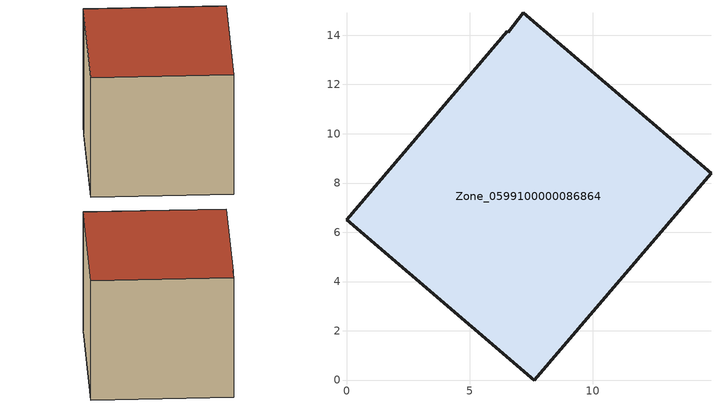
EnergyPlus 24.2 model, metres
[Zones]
Zone_0599100000086864
 floor ground (C_G): 14.8,8.4 7.62,0 0,6.52 6.52,14.16 6.56,14.12 7.19,14.9 z0
 wall outside (C_F): 6.52,14.16 0,6.52 7.62,0 14.8,8.4 7.19,14.9 6.56,14.12 6.52,14.16 z0:9.28
 roof outside (C_R): 7.62,0 14.8,8.4 7.19,14.9 6.56,14.12 6.52,14.16 0,6.52 z9.28
[BUILDING]
Pand.0599100000086864: North Axis=0; Terrain=City; Loads Convergence Tolerance Value=0.04; Temperature Convergence Tolerance Value=0.4; Solar Distribution=FullExterior; Maximum Number of Warmup Days=25; Minimum Number of Warmup Days=1
[Site:Location]
Rotterdam.The.Hague.AP_ZH_NLD Design_Conditions: Latitude=51.96; Longitude=4.45; Time Zone=1; Elevation=-4.5
[SITE:GROUNDTEMPERATURE:BUILDINGSURFACE]
18, 18, 18, 18, 18, 18, 18, 18, 18, 18, 18, 18
[MATERIAL] Thermal Absorptance=0.9; Solar Absorptance=0.7; Visible Absorptance=0.7
Name | Roughness | Thickness | Conductivity | Density | Specific Heat
G.D.1965 | MediumSmooth | 0.15 | 1 | 540 | 1210
F.D.1965 | Rough | 0.3 | 0.857143 | 1920 | 840
R.D.1965 | MediumRough | 0.2 | 0.08 | 1500 | 1000
[CONSTRUCTION]
C_G: G.D.1965
C_F: F.D.1965
C_R: R.D.1965
[ZONE]
Zone_0599100000086864: Type=1; Multiplier=1; Ceiling Height=Autocalculate; Volume=Autocalculate; Floor Area=autocalculate; Part of Total Floor Area=Yes
[ZONEINFILTRATION:DESIGNFLOWRATE]
Infil_Zone_0599100000086864: Zone or ZoneList or Space or SpaceList=Zone_0599100000086864; Schedule=AlwaysOn; Design Flow Rate Calculation Method=Flow/Area; Flow Rate per Floor Area=0.0042; Constant Term Coefficient=1; Temperature Term Coefficient=0; Velocity Term Coefficient=0; Velocity Squared Term Coefficient=0
[HVACTEMPLATE:ZONE:IDEALLOADSAIRSYSTEM]
Zone_0599100000086864: Maximum Heating Supply Air Temperature=50; Minimum Cooling Supply Air Temperature=13; Maximum Heating Supply Air Humidity Ratio=0.0156; Minimum Cooling Supply Air Humidity Ratio=0.0077; Heating Limit=NoLimit; Cooling Limit=NoLimit; Dehumidification Control Type=ConstantSensibleHeatRatio; Cooling Sensible Heat Ratio=0.7; Dehumidification Setpoint=60; Humidification Control Type=None; Humidification Setpoint=30; Outdoor Air Method=None; Outdoor Air Flow Rate per Person=0.00944; Outdoor Air Flow Rate per Zone Floor Area=0; Outdoor Air Flow Rate per Zone=0; Demand Controlled Ventilation Type=None; Outdoor Air Economizer Type=NoEconomizer; Heat Recovery Type=None; Sensible Heat Recovery Effectiveness=0.7; Latent Heat Recovery Effectiveness=0.65
[ZONECONTROL:THERMOSTAT]
ThermostatControl_Zone_0599100000086864: Zone or ZoneList=Zone_0599100000086864; Control Type Schedule=DualSetpointControlType; Control 1=Thermostat_Zone_0599100000086864; Temperature Difference Between Cutout And Setpoint=0
[THERMOSTATSETPOINT:DUALSETPOINT]
Thermostat_Zone_0599100000086864: Heating Setpoint Temperature Schedule=HeatingSetpoint_Zone_0599100000086864; Cooling Setpoint Temperature Schedule=CoolingSetpoint_Zone_0599100000086864
[SCHEDULE:COMPACT]
HeatingSetpoint_Zone_0599100000086864: Through: 12/31, For: AllDays, Until: 24:00, 21
CoolingSetpoint_Zone_0599100000086864: Through: 12/31, For: AllDays, Until: 24:00, 24
DualSetpointControlType: Through: 12/31, For: AllDays, Until: 24:00, 4
AlwaysOn: Through: 12/31, For: AllDays, Until: 24:00, 1
